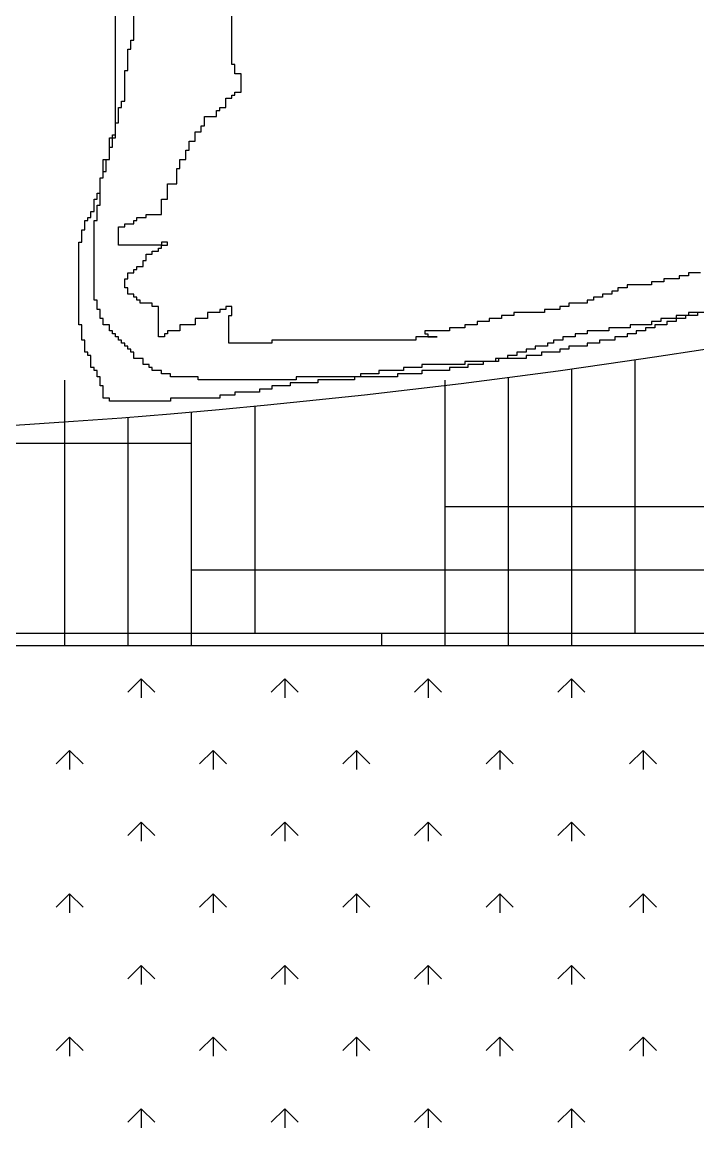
# Model space of a CAD drawing. Header units: millimetres. Extents: x -30782 to 40110, y 35885 to 73818.
# Drawn here: x 8245 to 8645, y 69807 to 70461 of the extents above; entities that cross this region are included whole.
import ezdxf

# ---------------------------------------------------------------- set-up
doc = ezdxf.new("R2010")
doc.units = ezdxf.units.MM

# ---------------------------------------------------------------- blocks, each defined once
blk = doc.blocks.new('A$C107E516A')
for p, q in [((1783.85, 1849.42, -685.71), (1783.85, 1963.59, -685.71)), ((1852.76, 1892.91, -685.71), (1852.76, 1934.59, -685.71)), ((1794.73, 1907.41, -685.71), (1794.73, 1925.53, -685.71)), ((1792.92, 1907.41, -685.71), (1794.73, 1907.41, -685.71)), ((1792.92, 1901.97, -685.71), (1792.92, 1907.41, -685.71)), ((1791.11, 1901.97, -685.71), (1792.92, 1901.97, -685.71)), ((1791.11, 1889.29, -685.71), (1791.11, 1901.97, -685.71)), ((1854.57, 1892.91, -685.71), (1852.76, 1892.91, -685.71)), ((1854.57, 1887.48, -685.71), (1854.57, 1892.91, -685.71)), ((1789.29, 1889.29, -685.71), (1791.11, 1889.29, -685.71)), ((1789.29, 1871.17, -685.71), (1789.29, 1889.29, -685.71)), ((1858.2, 1887.48, -685.71), (1854.57, 1887.48, -685.71)), ((1858.2, 1876.6, -685.71), (1858.2, 1887.48, -685.71)), ((1849.13, 1872.98, -685.71), (1852.76, 1872.98, -685.71)), ((1849.13, 1867.54, -685.71), (1849.13, 1872.98, -685.71)), ((1852.76, 1874.79, -685.71), (1854.57, 1874.79, -685.71)), ((1852.76, 1872.98, -685.71), (1852.76, 1874.79, -685.71)), ((1854.57, 1876.6, -685.71), (1858.2, 1876.6, -685.71)), ((1854.57, 1874.79, -685.71), (1854.57, 1876.6, -685.71)), ((1785.67, 1858.48, -685.71), (1785.67, 1867.54, -685.71)), ((1785.67, 1867.54, -685.71), (1787.48, 1867.54, -685.71)), ((1787.48, 1871.17, -685.71), (1789.29, 1871.17, -685.71)), ((1787.48, 1867.54, -685.71), (1787.48, 1871.17, -685.71)), ((1843.69, 1865.73, -685.71), (1845.51, 1865.73, -685.71)), ((1843.69, 1862.11, -685.71), (1843.69, 1865.73, -685.71)), ((1845.51, 1865.73, -685.71), (1845.51, 1867.54, -685.71)), ((1845.51, 1867.54, -685.71), (1849.13, 1867.54, -685.71)), ((1836.44, 1862.11, -685.71), (1843.69, 1862.11, -685.71)), ((1836.44, 1856.67, -685.71), (1836.44, 1862.11, -685.71)), ((1783.85, 1858.48, -685.71), (1785.67, 1858.48, -685.71)), ((1783.85, 1851.23, -685.71), (1783.85, 1858.48, -685.71)), ((1831, 1853.05, -685.71), (1834.63, 1853.05, -685.71)), ((1831, 1847.61, -685.71), (1831, 1853.05, -685.71)), ((1834.63, 1856.67, -685.71), (1836.44, 1856.67, -685.71)), ((1834.63, 1853.05, -685.71), (1834.63, 1856.67, -685.71)), ((1780.23, 1849.42, -685.71), (1782.04, 1849.42, -685.71)), ((1780.23, 1836.74, -685.71), (1780.23, 1849.42, -685.71)), ((1782.04, 1851.23, -685.71), (1783.85, 1851.23, -685.71)), ((1782.04, 1849.42, -685.71), (1782.04, 1851.23, -685.71)), ((1782.04, 1849.42, -685.71), (1783.85, 1849.42, -685.71)), ((1782.04, 1843.99, -685.71), (1782.04, 1849.42, -685.71)), ((1827.37, 1847.61, -685.71), (1831, 1847.61, -685.71)), ((1827.37, 1842.17, -685.71), (1827.37, 1847.61, -685.71)), ((1780.23, 1843.99, -685.71), (1782.04, 1843.99, -685.71)), ((1780.23, 1836.74, -685.71), (1780.23, 1843.99, -685.71)), ((1825.56, 1842.17, -685.71), (1827.37, 1842.17, -685.71)), ((1825.56, 1836.74, -685.71), (1825.56, 1842.17, -685.71)), ((1776.6, 1836.74, -685.71), (1780.23, 1836.74, -685.71)), ((1776.6, 1825.87, -685.71), (1776.6, 1836.74, -685.71)), ((1778.41, 1836.74, -685.71), (1780.23, 1836.74, -685.71)), ((1778.41, 1829.49, -685.71), (1778.41, 1836.74, -685.71)), ((1821.93, 1836.74, -685.71), (1825.56, 1836.74, -685.71)), ((1821.93, 1831.3, -685.71), (1821.93, 1836.74, -685.71)), ((1776.6, 1829.49, -685.71), (1778.41, 1829.49, -685.71)), ((1776.6, 1825.87, -685.71), (1776.6, 1829.49, -685.71)), ((1820.12, 1831.3, -685.71), (1821.93, 1831.3, -685.71)), ((1820.12, 1822.24, -685.71), (1820.12, 1831.3, -685.71)), ((1774.79, 1825.87, -685.71), (1776.6, 1825.87, -685.71)), ((1774.79, 1809.56, -685.71), (1774.79, 1825.87, -685.71)), ((1774.79, 1825.87, -685.71), (1776.6, 1825.87, -685.71)), ((1774.79, 1816.8, -685.71), (1774.79, 1825.87, -685.71)), ((1814.68, 1822.24, -685.71), (1820.12, 1822.24, -685.71)), ((1814.68, 1813.18, -685.71), (1814.68, 1822.24, -685.71)), ((1771.16, 1813.18, -685.71), (1772.97, 1813.18, -685.71)), ((1771.16, 1805.93, -685.71), (1771.16, 1813.18, -685.71)), ((1772.97, 1816.8, -685.71), (1774.79, 1816.8, -685.71)), ((1772.97, 1813.18, -685.71), (1772.97, 1816.8, -685.71)), ((1811.05, 1813.18, -685.71), (1814.68, 1813.18, -685.71)), ((1811.05, 1804.12, -685.71), (1811.05, 1813.18, -685.71)), ((1772.97, 1800.5, -685.71), (1772.97, 1809.56, -685.71)), ((1772.97, 1809.56, -685.71), (1774.79, 1809.56, -685.71)), ((1765.72, 1800.5, -685.71), (1767.53, 1800.5, -685.71)), ((1765.72, 1795.06, -685.71), (1765.72, 1800.5, -685.71)), ((1767.53, 1800.5, -685.71), (1767.53, 1802.31, -685.71)), ((1767.53, 1802.31, -685.71), (1769.35, 1802.31, -685.71)), ((1769.35, 1805.93, -685.71), (1771.16, 1805.93, -685.71)), ((1769.35, 1802.31, -685.71), (1769.35, 1805.93, -685.71)), ((1771.16, 1800.5, -685.71), (1772.97, 1800.5, -685.71)), ((1771.16, 1753.38, -685.71), (1771.16, 1800.5, -685.71)), ((1794.73, 1800.5, -685.71), (1796.55, 1800.5, -685.71)), ((1794.73, 1798.68, -685.71), (1794.73, 1800.5, -685.71)), ((1796.55, 1800.5, -685.71), (1796.55, 1802.31, -685.71)), ((1796.55, 1802.31, -685.71), (1801.99, 1802.31, -685.71)), ((1801.99, 1804.12, -685.71), (1811.05, 1804.12, -685.71)), ((1801.99, 1802.31, -685.71), (1801.99, 1804.12, -685.71)), ((1763.91, 1795.06, -685.71), (1765.72, 1795.06, -685.71)), ((1763.91, 1787.81, -685.71), (1763.91, 1795.06, -685.71)), ((1785.67, 1796.87, -685.71), (1789.29, 1796.87, -685.71)), ((1785.67, 1786, -685.71), (1785.67, 1796.87, -685.71)), ((1789.29, 1798.68, -685.71), (1794.73, 1798.68, -685.71)), ((1789.29, 1796.87, -685.71), (1789.29, 1798.68, -685.71)), ((1762.09, 1738.88, -685.71), (1762.09, 1787.81, -685.71)), ((1762.09, 1787.81, -685.71), (1763.91, 1787.81, -685.71)), ((1811.05, 1787.81, -685.71), (1811.05, 1786, -685.71)), ((1814.68, 1787.81, -685.71), (1811.05, 1787.81, -685.71)), ((1814.68, 1786, -685.71), (1814.68, 1787.81, -685.71)), ((1811.05, 1786, -685.71), (1785.67, 1786, -685.71)), ((1801.99, 1780.56, -685.71), (1805.61, 1780.56, -685.71)), ((1801.99, 1776.94, -685.71), (1801.99, 1780.56, -685.71)), ((1805.61, 1782.37, -685.71), (1809.24, 1782.37, -685.71)), ((1805.61, 1780.56, -685.71), (1805.61, 1782.37, -685.71)), ((1809.24, 1784.19, -685.71), (1811.05, 1784.19, -685.71)), ((1809.24, 1782.37, -685.71), (1809.24, 1784.19, -685.71)), ((1811.05, 1786, -685.71), (1814.68, 1786, -685.71)), ((1811.05, 1784.19, -685.71), (1811.05, 1786, -685.71)), ((1800.17, 1776.94, -685.71), (1801.99, 1776.94, -685.71)), ((1800.17, 1773.31, -685.71), (1800.17, 1776.94, -685.71)), ((1791.11, 1769.69, -685.71), (1794.73, 1769.69, -685.71)), ((1791.11, 1766.07, -685.71), (1791.11, 1769.69, -685.71)), ((1794.73, 1771.5, -685.71), (1796.55, 1771.5, -685.71)), ((1794.73, 1769.69, -685.71), (1794.73, 1771.5, -685.71)), ((1796.55, 1773.31, -685.71), (1800.17, 1773.31, -685.71)), ((1796.55, 1771.5, -685.71), (1796.55, 1773.31, -685.71)), ((2117.51, 1767.88, -685.71), (2117.51, 1766.07, -685.71)), ((2122.95, 1767.88, -685.71), (2117.51, 1767.88, -685.71)), ((2122.95, 1769.69, -685.71), (2122.95, 1767.88, -685.71)), ((2130.2, 1769.69, -685.71), (2122.95, 1769.69, -685.71)), ((1789.29, 1766.07, -685.71), (1791.11, 1766.07, -685.71)), ((1789.29, 1760.63, -685.71), (1789.29, 1766.07, -685.71)), ((2101.19, 1762.44, -685.71), (2086.68, 1762.44, -685.71)), ((2086.68, 1762.44, -685.71), (2086.68, 1760.63, -685.71)), ((2101.19, 1764.25, -685.71), (2101.19, 1762.44, -685.71)), ((2108.44, 1764.25, -685.71), (2101.19, 1764.25, -685.71)), ((2108.44, 1766.07, -685.71), (2108.44, 1764.25, -685.71)), ((2117.51, 1766.07, -685.71), (2108.44, 1766.07, -685.71)), ((1791.11, 1760.63, -685.71), (1789.29, 1760.63, -685.71)), ((1791.11, 1757.01, -685.71), (1791.11, 1760.63, -685.71)), ((1794.73, 1757.01, -685.71), (1791.11, 1757.01, -685.71)), ((1794.73, 1755.19, -685.71), (1794.73, 1757.01, -685.71)), ((1796.55, 1755.19, -685.71), (1794.73, 1755.19, -685.71)), ((1796.55, 1753.38, -685.71), (1796.55, 1755.19, -685.71)), ((2066.73, 1755.19, -685.71), (2066.73, 1753.38, -685.71)), ((2072.17, 1755.19, -685.71), (2066.73, 1755.19, -685.71)), ((2072.17, 1757.01, -685.71), (2072.17, 1755.19, -685.71)), ((2077.61, 1757.01, -685.71), (2072.17, 1757.01, -685.71)), ((2077.61, 1758.82, -685.71), (2077.61, 1757.01, -685.71)), ((2081.24, 1758.82, -685.71), (2077.61, 1758.82, -685.71)), ((2081.24, 1760.63, -685.71), (2081.24, 1758.82, -685.71)), ((2086.68, 1760.63, -685.71), (2081.24, 1760.63, -685.71)), ((1772.97, 1753.38, -685.71), (1771.16, 1753.38, -685.71)), ((1772.97, 1747.94, -685.71), (1772.97, 1753.38, -685.71)), ((1774.79, 1747.94, -685.71), (1772.97, 1747.94, -685.71)), ((1774.79, 1742.51, -685.71), (1774.79, 1747.94, -685.71)), ((1798.36, 1753.38, -685.71), (1796.55, 1753.38, -685.71)), ((1798.36, 1751.57, -685.71), (1798.36, 1753.38, -685.71)), ((1805.61, 1751.57, -685.71), (1798.36, 1751.57, -685.71)), ((1805.61, 1749.76, -685.71), (1805.61, 1751.57, -685.71)), ((1809.24, 1749.76, -685.71), (1805.61, 1749.76, -685.71)), ((1809.24, 1731.64, -685.71), (1809.24, 1749.76, -685.71)), ((1845.51, 1747.94, -685.71), (1845.51, 1746.13, -685.71)), ((1849.13, 1747.94, -685.71), (1845.51, 1747.94, -685.71)), ((1849.13, 1749.76, -685.71), (1849.13, 1747.94, -685.71)), ((1852.76, 1749.76, -685.71), (1849.13, 1749.76, -685.71)), ((1852.76, 1744.32, -685.71), (1852.76, 1749.76, -685.71)), ((2037.72, 1747.94, -685.71), (2037.72, 1746.13, -685.71)), ((2046.79, 1747.94, -685.71), (2037.72, 1747.94, -685.71)), ((2046.79, 1749.76, -685.71), (2046.79, 1747.94, -685.71)), ((2052.23, 1749.76, -685.71), (2046.79, 1749.76, -685.71)), ((2052.23, 1751.57, -685.71), (2052.23, 1749.76, -685.71)), ((2063.11, 1751.57, -685.71), (2052.23, 1751.57, -685.71)), ((2063.11, 1753.38, -685.71), (2063.11, 1751.57, -685.71)), ((2066.73, 1753.38, -685.71), (2063.11, 1753.38, -685.71)), ((1776.6, 1742.51, -685.71), (1774.79, 1742.51, -685.71)), ((1776.6, 1738.88, -685.71), (1776.6, 1742.51, -685.71)), ((1831, 1742.51, -685.71), (1831, 1738.88, -685.71)), ((1838.25, 1742.51, -685.71), (1831, 1742.51, -685.71)), ((1838.25, 1746.13, -685.71), (1838.25, 1742.51, -685.71)), ((1845.51, 1746.13, -685.71), (1838.25, 1746.13, -685.71)), ((1850.95, 1728.01, -685.71), (1850.95, 1744.32, -685.71)), ((1850.95, 1744.32, -685.71), (1852.76, 1744.32, -685.71)), ((2005.08, 1742.51, -685.71), (2005.08, 1740.7, -685.71)), ((2012.33, 1742.51, -685.71), (2005.08, 1742.51, -685.71)), ((2012.33, 1744.32, -685.71), (2012.33, 1742.51, -685.71)), ((2019.59, 1744.32, -685.71), (2012.33, 1744.32, -685.71)), ((2019.59, 1746.13, -685.71), (2019.59, 1744.32, -685.71)), ((2037.72, 1746.13, -685.71), (2019.59, 1746.13, -685.71)), ((2106.63, 1742.51, -685.71), (2106.63, 1740.7, -685.71)), ((2115.69, 1742.51, -685.71), (2106.63, 1742.51, -685.71)), ((2115.69, 1744.32, -685.71), (2115.69, 1742.51, -685.71)), ((2122.95, 1744.32, -685.71), (2115.69, 1744.32, -685.71)), ((2115.69, 1742.51, -685.71), (2115.69, 1740.7, -685.71)), ((2121.13, 1742.51, -685.71), (2115.69, 1742.51, -685.71)), ((2121.13, 1744.32, -685.71), (2121.13, 1742.51, -685.71)), ((2128.39, 1744.32, -685.71), (2121.13, 1744.32, -685.71)), ((2122.95, 1746.13, -685.71), (2122.95, 1744.32, -685.71)), ((2132.01, 1746.13, -685.71), (2122.95, 1746.13, -685.71)), ((2128.39, 1746.13, -685.71), (2128.39, 1744.32, -685.71)), ((2141.08, 1746.13, -685.71), (2128.39, 1746.13, -685.71)), ((1763.91, 1738.88, -685.71), (1762.09, 1738.88, -685.71)), ((1763.91, 1729.82, -685.71), (1763.91, 1738.88, -685.71)), ((1780.23, 1738.88, -685.71), (1776.6, 1738.88, -685.71)), ((1780.23, 1735.26, -685.71), (1780.23, 1738.88, -685.71)), ((1782.04, 1735.26, -685.71), (1780.23, 1735.26, -685.71)), ((1782.04, 1733.45, -685.71), (1782.04, 1735.26, -685.71)), ((1814.68, 1735.26, -685.71), (1814.68, 1733.45, -685.71)), ((1821.93, 1735.26, -685.71), (1814.68, 1735.26, -685.71)), ((1821.93, 1738.88, -685.71), (1821.93, 1735.26, -685.71)), ((1831, 1738.88, -685.71), (1821.93, 1738.88, -685.71)), ((1967, 1735.26, -685.71), (1967, 1733.45, -685.71)), ((1981.51, 1735.26, -685.71), (1967, 1735.26, -685.71)), ((1981.51, 1737.07, -685.71), (1981.51, 1735.26, -685.71)), ((1990.57, 1737.07, -685.71), (1981.51, 1737.07, -685.71)), ((1990.57, 1738.88, -685.71), (1990.57, 1737.07, -685.71)), ((1997.83, 1738.88, -685.71), (1990.57, 1738.88, -685.71)), ((1997.83, 1740.7, -685.71), (1997.83, 1738.88, -685.71)), ((2005.08, 1740.7, -685.71), (1997.83, 1740.7, -685.71)), ((2063.11, 1735.26, -685.71), (2063.11, 1733.45, -685.71)), ((2075.8, 1735.26, -685.71), (2063.11, 1735.26, -685.71)), ((2075.8, 1737.07, -685.71), (2075.8, 1735.26, -685.71)), ((2088.49, 1737.07, -685.71), (2075.8, 1737.07, -685.71)), ((2101.19, 1738.88, -685.71), (2088.49, 1738.88, -685.71)), ((2088.49, 1738.88, -685.71), (2088.49, 1737.07, -685.71)), ((2097.56, 1735.26, -685.71), (2092.12, 1735.26, -685.71)), ((2092.12, 1735.26, -685.71), (2092.12, 1733.45, -685.71)), ((2097.56, 1737.07, -685.71), (2097.56, 1735.26, -685.71)), ((2103, 1737.07, -685.71), (2097.56, 1737.07, -685.71)), ((2101.19, 1740.7, -685.71), (2101.19, 1738.88, -685.71)), ((2106.63, 1740.7, -685.71), (2101.19, 1740.7, -685.71)), ((2103, 1738.88, -685.71), (2103, 1737.07, -685.71)), ((2110.25, 1738.88, -685.71), (2103, 1738.88, -685.71)), ((2110.25, 1740.7, -685.71), (2110.25, 1738.88, -685.71)), ((2115.69, 1740.7, -685.71), (2110.25, 1740.7, -685.71)), ((1765.72, 1729.82, -685.71), (1763.91, 1729.82, -685.71)), ((1765.72, 1722.58, -685.71), (1765.72, 1729.82, -685.71)), ((1783.85, 1733.45, -685.71), (1782.04, 1733.45, -685.71)), ((1783.85, 1731.64, -685.71), (1783.85, 1733.45, -685.71)), ((1785.67, 1731.64, -685.71), (1783.85, 1731.64, -685.71)), ((1785.67, 1729.82, -685.71), (1785.67, 1731.64, -685.71)), ((1787.48, 1729.82, -685.71), (1785.67, 1729.82, -685.71)), ((1787.48, 1728.01, -685.71), (1787.48, 1729.82, -685.71)), ((1812.87, 1731.64, -685.71), (1809.24, 1731.64, -685.71)), ((1812.87, 1733.45, -685.71), (1812.87, 1731.64, -685.71)), ((1814.68, 1733.45, -685.71), (1812.87, 1733.45, -685.71)), ((1961.56, 1729.82, -685.71), (1876.33, 1729.82, -685.71)), ((1876.33, 1729.82, -685.71), (1876.33, 1728.01, -685.71)), ((1961.56, 1731.64, -685.71), (1961.56, 1729.82, -685.71)), ((1974.25, 1731.64, -685.71), (1961.56, 1731.64, -685.71)), ((1967, 1733.45, -685.71), (1968.81, 1733.45, -685.71)), ((1968.81, 1733.45, -685.71), (1968.81, 1731.64, -685.71)), ((1968.81, 1731.64, -685.71), (1974.25, 1731.64, -685.71)), ((2043.16, 1729.82, -685.71), (2043.16, 1728.01, -685.71)), ((2048.6, 1729.82, -685.71), (2043.16, 1729.82, -685.71)), ((2048.6, 1731.64, -685.71), (2048.6, 1729.82, -685.71)), ((2055.85, 1731.64, -685.71), (2048.6, 1731.64, -685.71)), ((2055.85, 1733.45, -685.71), (2055.85, 1731.64, -685.71)), ((2063.11, 1733.45, -685.71), (2055.85, 1733.45, -685.71)), ((2070.36, 1729.82, -685.71), (2070.36, 1728.01, -685.71)), ((2079.43, 1729.82, -685.71), (2070.36, 1729.82, -685.71)), ((2079.43, 1731.64, -685.71), (2079.43, 1729.82, -685.71)), ((2086.68, 1731.64, -685.71), (2079.43, 1731.64, -685.71)), ((2086.68, 1733.45, -685.71), (2086.68, 1731.64, -685.71)), ((2092.12, 1733.45, -685.71), (2086.68, 1733.45, -685.71)), ((1767.53, 1722.58, -685.71), (1765.72, 1722.58, -685.71)), ((1767.53, 1720.76, -685.71), (1767.53, 1722.58, -685.71)), ((1789.29, 1728.01, -685.71), (1787.48, 1728.01, -685.71)), ((1789.29, 1726.2, -685.71), (1789.29, 1728.01, -685.71)), ((1791.11, 1726.2, -685.71), (1789.29, 1726.2, -685.71)), ((1791.11, 1724.39, -685.71), (1791.11, 1726.2, -685.71)), ((1792.92, 1724.39, -685.71), (1791.11, 1724.39, -685.71)), ((1792.92, 1722.58, -685.71), (1792.92, 1724.39, -685.71)), ((1794.73, 1722.58, -685.71), (1792.92, 1722.58, -685.71)), ((1794.73, 1718.95, -685.71), (1794.73, 1722.58, -685.71)), ((1876.33, 1728.01, -685.71), (1850.95, 1728.01, -685.71)), ((2021.4, 1722.58, -685.71), (2021.4, 1720.76, -685.71)), ((2026.84, 1722.58, -685.71), (2021.4, 1722.58, -685.71)), ((2026.84, 1724.39, -685.71), (2026.84, 1722.58, -685.71)), ((2032.28, 1724.39, -685.71), (2026.84, 1724.39, -685.71)), ((2032.28, 1726.2, -685.71), (2032.28, 1724.39, -685.71)), ((2039.53, 1726.2, -685.71), (2032.28, 1726.2, -685.71)), ((2035.91, 1722.58, -685.71), (2035.91, 1720.76, -685.71)), ((2046.79, 1722.58, -685.71), (2035.91, 1722.58, -685.71)), ((2039.53, 1728.01, -685.71), (2039.53, 1726.2, -685.71)), ((2043.16, 1728.01, -685.71), (2039.53, 1728.01, -685.71)), ((2046.79, 1724.39, -685.71), (2046.79, 1722.58, -685.71)), ((2052.23, 1724.39, -685.71), (2046.79, 1724.39, -685.71)), ((2052.23, 1726.2, -685.71), (2052.23, 1724.39, -685.71)), ((2063.11, 1726.2, -685.71), (2052.23, 1726.2, -685.71)), ((2063.11, 1728.01, -685.71), (2063.11, 1726.2, -685.71)), ((2070.36, 1728.01, -685.71), (2063.11, 1728.01, -685.71)), ((1769.35, 1720.76, -685.71), (1767.53, 1720.76, -685.71)), ((1769.35, 1713.51, -685.71), (1769.35, 1720.76, -685.71)), ((1800.17, 1718.95, -685.71), (1794.73, 1718.95, -685.71)), ((1800.17, 1715.33, -685.71), (1800.17, 1718.95, -685.71)), ((1803.8, 1715.33, -685.71), (1800.17, 1715.33, -685.71)), ((1803.8, 1713.51, -685.71), (1803.8, 1715.33, -685.71)), ((1965.19, 1715.33, -685.71), (1965.19, 1713.51, -685.71)), ((1990.57, 1715.33, -685.71), (1965.19, 1715.33, -685.71)), ((1990.57, 1717.14, -685.71), (1990.57, 1715.33, -685.71)), ((2010.52, 1717.14, -685.71), (1990.57, 1717.14, -685.71)), ((1992.39, 1715.33, -685.71), (1992.39, 1713.51, -685.71)), ((2001.45, 1715.33, -685.71), (1992.39, 1715.33, -685.71)), ((2001.45, 1717.14, -685.71), (2001.45, 1715.33, -685.71)), ((2008.71, 1717.14, -685.71), (2001.45, 1717.14, -685.71)), ((2008.71, 1718.95, -685.71), (2008.71, 1717.14, -685.71)), ((2015.96, 1718.95, -685.71), (2008.71, 1718.95, -685.71)), ((2010.52, 1718.95, -685.71), (2010.52, 1717.14, -685.71)), ((2026.84, 1718.95, -685.71), (2010.52, 1718.95, -685.71)), ((2015.96, 1720.76, -685.71), (2015.96, 1718.95, -685.71)), ((2021.4, 1720.76, -685.71), (2015.96, 1720.76, -685.71)), ((2026.84, 1720.76, -685.71), (2026.84, 1718.95, -685.71)), ((2035.91, 1720.76, -685.71), (2026.84, 1720.76, -685.71)), ((2091.23, 1718.14, -685.71), (2091.23, 1556.06, -685.71)), ((1771.16, 1713.51, -685.71), (1769.35, 1713.51, -685.71)), ((1771.16, 1711.7, -685.71), (1771.16, 1713.51, -685.71)), ((1772.97, 1711.7, -685.71), (1771.16, 1711.7, -685.71)), ((1772.97, 1708.08, -685.71), (1772.97, 1711.7, -685.71)), ((1805.61, 1713.51, -685.71), (1803.8, 1713.51, -685.71)), ((1805.61, 1711.7, -685.71), (1805.61, 1713.51, -685.71)), ((1811.05, 1711.7, -685.71), (1805.61, 1711.7, -685.71)), ((1811.05, 1709.89, -685.71), (1811.05, 1711.7, -685.71)), ((1816.49, 1709.89, -685.71), (1811.05, 1709.89, -685.71)), ((1816.49, 1708.08, -685.71), (1816.49, 1709.89, -685.71)), ((1928.92, 1709.89, -685.71), (1928.92, 1708.08, -685.71)), ((1939.8, 1709.89, -685.71), (1928.92, 1709.89, -685.71)), ((1939.8, 1711.7, -685.71), (1939.8, 1709.89, -685.71)), ((1954.31, 1711.7, -685.71), (1939.8, 1711.7, -685.71)), ((1950.68, 1709.89, -685.71), (1950.68, 1708.08, -685.71)), ((1965.19, 1709.89, -685.71), (1950.68, 1709.89, -685.71)), ((1954.31, 1713.51, -685.71), (1954.31, 1711.7, -685.71)), ((1965.19, 1713.51, -685.71), (1954.31, 1713.51, -685.71)), ((1965.19, 1711.7, -685.71), (1965.19, 1709.89, -685.71)), ((1981.51, 1711.7, -685.71), (1965.19, 1711.7, -685.71)), ((1981.51, 1713.51, -685.71), (1981.51, 1711.7, -685.71)), ((1992.39, 1713.51, -685.71), (1981.51, 1713.51, -685.71)), ((2053.73, 1712.76, -685.71), (2053.73, 1548.94, -685.71)), ((1753.73, 1706.06, -685.71), (1753.73, 1548.94, -685.71)), ((1774.79, 1708.08, -685.71), (1772.97, 1708.08, -685.71)), ((1774.79, 1702.64, -685.71), (1774.79, 1708.08, -685.71)), ((1776.6, 1702.64, -685.71), (1774.79, 1702.64, -685.71)), ((1776.6, 1695.39, -685.71), (1776.6, 1702.64, -685.71)), ((1832.81, 1708.08, -685.71), (1816.49, 1708.08, -685.71)), ((1832.81, 1706.27, -685.71), (1832.81, 1708.08, -685.71)), ((1890.84, 1706.27, -685.71), (1832.81, 1706.27, -685.71)), ((1887.21, 1702.64, -685.71), (1876.33, 1702.64, -685.71)), ((1876.33, 1702.64, -685.71), (1876.33, 1700.83, -685.71)), ((1903.53, 1704.45, -685.71), (1887.21, 1704.45, -685.71)), ((1887.21, 1704.45, -685.71), (1887.21, 1702.64, -685.71)), ((1928.92, 1708.08, -685.71), (1890.84, 1708.08, -685.71)), ((1890.84, 1708.08, -685.71), (1890.84, 1706.27, -685.71)), ((1903.53, 1706.27, -685.71), (1903.53, 1704.45, -685.71)), ((1925.29, 1706.27, -685.71), (1903.53, 1706.27, -685.71)), ((1925.29, 1708.08, -685.71), (1925.29, 1706.27, -685.71)), ((1950.68, 1708.08, -685.71), (1925.29, 1708.08, -685.71)), ((1978.73, 1706.06, -685.71), (1978.73, 1548.94, -685.71)), ((2016.23, 1707.7, -685.71), (2016.23, 1548.94, -685.71)), ((1780.23, 1695.39, -685.71), (1776.6, 1695.39, -685.71)), ((1780.23, 1693.58, -685.71), (1780.23, 1695.39, -685.71)), ((1816.49, 1695.39, -685.71), (1816.49, 1693.58, -685.71)), ((1845.51, 1695.39, -685.71), (1816.49, 1695.39, -685.71)), ((1845.51, 1697.21, -685.71), (1845.51, 1695.39, -685.71)), ((1854.57, 1697.21, -685.71), (1845.51, 1697.21, -685.71)), ((1854.57, 1699.02, -685.71), (1854.57, 1697.21, -685.71)), ((1869.08, 1699.02, -685.71), (1854.57, 1699.02, -685.71)), ((1869.08, 1700.83, -685.71), (1869.08, 1699.02, -685.71)), ((1876.33, 1700.83, -685.71), (1869.08, 1700.83, -685.71)), ((1816.49, 1693.58, -685.71), (1780.23, 1693.58, -685.71)), ((1866.23, 1690.7, -685.71), (1866.23, 1556.06, -685.71)), ((1791.23, 1684.14, -685.71), (1791.23, 1548.94, -685.71)), ((1828.73, 1687.26, -685.71), (1828.73, 1548.94, -685.71)), ((1828.73, 1668.56, -685.71), (1228.73, 1668.56, -685.71)), ((2578.73, 1631.06, -685.71), (1978.73, 1631.06, -685.71)), ((2428.73, 1593.56, -685.71), (1828.73, 1593.56, -685.71)), ((2278.73, 1556.06, -685.71), (1678.73, 1556.06, -685.71)), ((1941.23, 1556.06, -685.71), (1941.23, 1548.94, -685.71)), ((300, 1548.94, -685.71), (2673.94, 1548.94, -685.71)), ((1799.14, 1529.26, -685.71), (1791.19, 1521.31, -685.71)), ((1799.14, 1529.26, -685.71), (1799.14, 1518.01, -685.71)), ((1799.14, 1529.26, -685.71), (1807.09, 1521.31, -685.71)), ((1883.99, 1529.26, -685.71), (1876.04, 1521.31, -685.71)), ((1883.99, 1529.26, -685.71), (1883.99, 1518.01, -685.71)), ((1883.99, 1529.26, -685.71), (1891.95, 1521.31, -685.71)), ((1968.85, 1529.26, -685.71), (1960.89, 1521.31, -685.71)), ((1968.85, 1529.26, -685.71), (1968.85, 1518.01, -685.71)), ((1968.85, 1529.26, -685.71), (1976.8, 1521.31, -685.71)), ((2053.7, 1529.26, -685.71), (2045.74, 1521.31, -685.71)), ((2053.7, 1529.26, -685.71), (2053.7, 1518.01, -685.71)), ((2053.7, 1529.26, -685.71), (2061.65, 1521.31, -685.71)), ((1756.71, 1486.84, -685.71), (1748.76, 1478.88, -685.71)), ((1756.71, 1486.84, -685.71), (1756.71, 1475.59, -685.71)), ((1756.71, 1486.84, -685.71), (1764.67, 1478.88, -685.71)), ((1841.57, 1486.84, -685.71), (1833.61, 1478.88, -685.71)), ((1841.57, 1486.84, -685.71), (1841.57, 1475.59, -685.71)), ((1841.57, 1486.84, -685.71), (1849.52, 1478.88, -685.71)), ((1926.42, 1486.84, -685.71), (1918.46, 1478.88, -685.71)), ((1926.42, 1486.84, -685.71), (1926.42, 1475.59, -685.71)), ((1926.42, 1486.84, -685.71), (1934.37, 1478.88, -685.71)), ((2011.27, 1486.84, -685.71), (2003.32, 1478.88, -685.71)), ((2011.27, 1486.84, -685.71), (2011.27, 1475.59, -685.71)), ((2011.27, 1486.84, -685.71), (2019.23, 1478.88, -685.71)), ((2096.12, 1486.84, -685.71), (2088.17, 1478.88, -685.71)), ((2096.12, 1486.84, -685.71), (2096.12, 1475.59, -685.71)), ((2096.12, 1486.84, -685.71), (2104.08, 1478.88, -685.71)), ((1799.14, 1444.41, -685.71), (1791.19, 1436.46, -685.71)), ((1799.14, 1444.41, -685.71), (1799.14, 1433.16, -685.71)), ((1799.14, 1444.41, -685.71), (1807.09, 1436.46, -685.71)), ((1883.99, 1444.41, -685.71), (1876.04, 1436.46, -685.71)), ((1883.99, 1444.41, -685.71), (1883.99, 1433.16, -685.71)), ((1883.99, 1444.41, -685.71), (1891.95, 1436.46, -685.71)), ((1968.85, 1444.41, -685.71), (1960.89, 1436.46, -685.71)), ((1968.85, 1444.41, -685.71), (1968.85, 1433.16, -685.71)), ((1968.85, 1444.41, -685.71), (1976.8, 1436.46, -685.71)), ((2053.7, 1444.41, -685.71), (2045.74, 1436.46, -685.71)), ((2053.7, 1444.41, -685.71), (2053.7, 1433.16, -685.71)), ((2053.7, 1444.41, -685.71), (2061.65, 1436.46, -685.71)), ((1756.71, 1401.98, -685.71), (1748.76, 1394.03, -685.71)), ((1756.71, 1401.98, -685.71), (1756.71, 1390.73, -685.71)), ((1756.71, 1401.98, -685.71), (1764.67, 1394.03, -685.71)), ((1841.57, 1401.98, -685.71), (1833.61, 1394.03, -685.71)), ((1841.57, 1401.98, -685.71), (1841.57, 1390.73, -685.71)), ((1841.57, 1401.98, -685.71), (1849.52, 1394.03, -685.71)), ((1926.42, 1401.98, -685.71), (1918.46, 1394.03, -685.71)), ((1926.42, 1401.98, -685.71), (1926.42, 1390.73, -685.71)), ((1926.42, 1401.98, -685.71), (1934.37, 1394.03, -685.71)), ((2011.27, 1401.98, -685.71), (2003.32, 1394.03, -685.71)), ((2011.27, 1401.98, -685.71), (2011.27, 1390.73, -685.71)), ((2011.27, 1401.98, -685.71), (2019.23, 1394.03, -685.71)), ((2096.12, 1401.98, -685.71), (2088.17, 1394.03, -685.71)), ((2096.12, 1401.98, -685.71), (2096.12, 1390.73, -685.71)), ((2096.12, 1401.98, -685.71), (2104.08, 1394.03, -685.71)), ((1799.14, 1359.56, -685.71), (1791.19, 1351.6, -685.71)), ((1799.14, 1359.56, -685.71), (1799.14, 1348.31, -685.71)), ((1799.14, 1359.56, -685.71), (1807.09, 1351.6, -685.71)), ((1883.99, 1359.56, -685.71), (1876.04, 1351.6, -685.71)), ((1883.99, 1359.56, -685.71), (1883.99, 1348.31, -685.71)), ((1883.99, 1359.56, -685.71), (1891.95, 1351.6, -685.71)), ((1968.85, 1359.56, -685.71), (1960.89, 1351.6, -685.71)), ((1968.85, 1359.56, -685.71), (1968.85, 1348.31, -685.71)), ((1968.85, 1359.56, -685.71), (1976.8, 1351.6, -685.71)), ((2053.7, 1359.56, -685.71), (2045.74, 1351.6, -685.71)), ((2053.7, 1359.56, -685.71), (2053.7, 1348.31, -685.71)), ((2053.7, 1359.56, -685.71), (2061.65, 1351.6, -685.71)), ((1756.71, 1317.13, -685.71), (1748.76, 1309.18, -685.71)), ((1756.71, 1317.13, -685.71), (1756.71, 1305.88, -685.71)), ((1756.71, 1317.13, -685.71), (1764.67, 1309.18, -685.71)), ((1841.57, 1317.13, -685.71), (1833.61, 1309.18, -685.71)), ((1841.57, 1317.13, -685.71), (1841.57, 1305.88, -685.71)), ((1841.57, 1317.13, -685.71), (1849.52, 1309.18, -685.71)), ((1926.42, 1317.13, -685.71), (1918.46, 1309.18, -685.71)), ((1926.42, 1317.13, -685.71), (1926.42, 1305.88, -685.71)), ((1926.42, 1317.13, -685.71), (1934.37, 1309.18, -685.71)), ((2011.27, 1317.13, -685.71), (2003.32, 1309.18, -685.71)), ((2011.27, 1317.13, -685.71), (2011.27, 1305.88, -685.71)), ((2011.27, 1317.13, -685.71), (2019.23, 1309.18, -685.71)), ((2096.12, 1317.13, -685.71), (2088.17, 1309.18, -685.71)), ((2096.12, 1317.13, -685.71), (2096.12, 1305.88, -685.71)), ((2096.12, 1317.13, -685.71), (2104.08, 1309.18, -685.71)), ((1799.14, 1274.7, -685.71), (1791.19, 1266.75, -685.71)), ((1799.14, 1274.7, -685.71), (1807.09, 1266.75, -685.71)), ((1799.14, 1274.7, -685.71), (1799.14, 1263.45, -685.71)), ((1883.99, 1274.7, -685.71), (1876.04, 1266.75, -685.71)), ((1883.99, 1274.7, -685.71), (1891.95, 1266.75, -685.71)), ((1883.99, 1274.7, -685.71), (1883.99, 1263.45, -685.71)), ((1968.85, 1274.7, -685.71), (1960.89, 1266.75, -685.71)), ((1968.85, 1274.7, -685.71), (1976.8, 1266.75, -685.71)), ((1968.85, 1274.7, -685.71), (1968.85, 1263.45, -685.71)), ((2053.7, 1274.7, -685.71), (2045.74, 1266.75, -685.71)), ((2053.7, 1274.7, -685.71), (2061.65, 1266.75, -685.71)), ((2053.7, 1274.7, -685.71), (2053.7, 1263.45, -685.71))]:
    blk.add_line(p, q)
blk.add_arc((1442.2, 6103.5, -685.71), 4433.13, 258.06327, 281.93673)

msp = doc.modelspace()

# ---------------------------------------------------------------- block references
msp.add_blockref('A$C107E516A', (6516.12, 68543.37))

doc.saveas('drawing.dxf')
